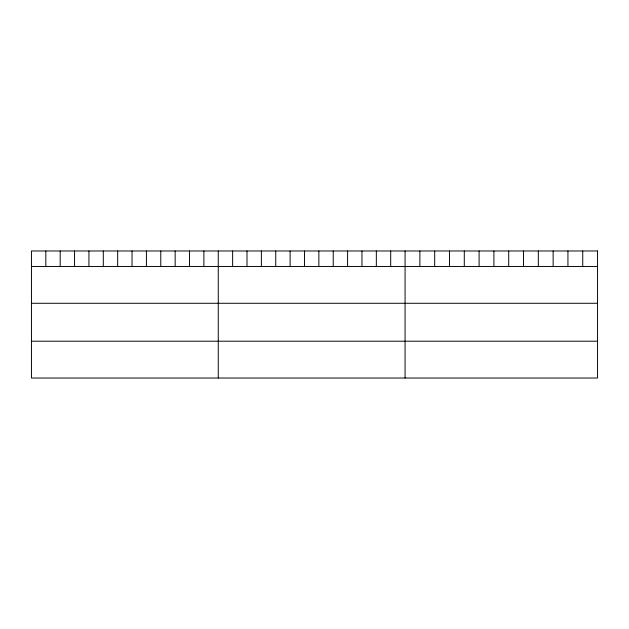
<?xml version="1.0" encoding="UTF-8"?>
<svg xmlns="http://www.w3.org/2000/svg" width="629" height="629" viewBox="0 0 629 629"><rect width="100%" height="100%" fill="white"/><g stroke="black" fill="none" stroke-linecap="round" stroke-linejoin="round"><path stroke-width="0.94" d="M31.45 266.46L597.55 266.46M31.45 303.28L597.55 303.28M31.45 341.209L597.55 341.209M582.745 250.979L582.745 266.46M567.94 250.979L567.94 266.46M553.135 250.979L553.135 266.46M538.33 250.979L538.33 266.46M523.525 250.979L523.525 266.46M508.719 250.979L508.719 266.46M493.907 250.979L493.907 266.46M479.101 250.979L479.101 266.46M464.296 250.979L464.296 266.46M449.491 250.979L449.491 266.46M434.686 250.979L434.686 266.46M419.881 250.979L419.881 266.46M405.076 250.979L405.076 378.021M390.703 250.979L390.703 266.46M376.339 250.979L376.339 266.46M361.966 250.979L361.966 266.46M347.593 250.979L347.593 266.46M333.228 250.979L333.228 266.46M318.856 250.979L318.856 266.46M304.483 250.979L304.483 266.46M290.111 250.979L290.111 266.46M275.746 250.979L275.746 266.46M261.373 250.979L261.373 266.46M247 250.979L247 266.46M232.636 250.979L232.636 266.46M218.263 250.979L218.263 378.021M203.89 250.979L203.89 266.46M189.526 250.979L189.526 266.46M175.153 250.979L175.153 266.46M160.78 250.979L160.78 266.46M146.415 250.979L146.415 266.46M132.043 250.979L132.043 266.46M117.67 250.979L117.67 266.46M103.298 250.979L103.298 266.46M88.933 250.979L88.933 266.46M74.56 250.979L74.56 266.46M60.187 250.979L60.187 266.46M45.823 250.979L45.823 266.46M597.55 250.979L31.45 250.979L31.45 378.021L597.55 378.021L597.55 250.979"/></g></svg>
